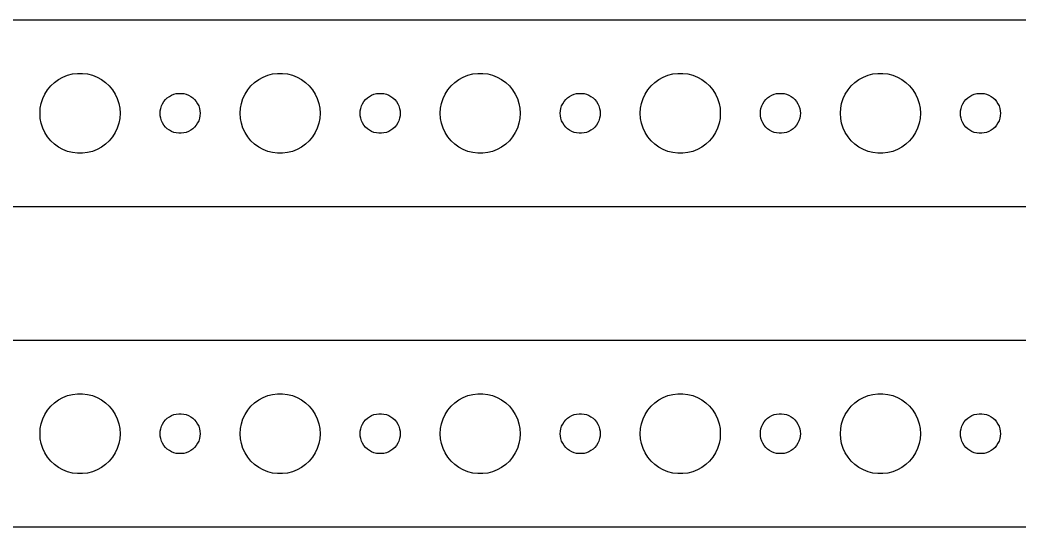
# Model space of a CAD drawing. Header units: metres. Extents: x -142 to 142, y 65 to 151.
# Drawn here: x -4.5 to 70.5, y 65 to 103 of the extents above; entities that cross this region are included whole.
import ezdxf

# ---------------------------------------------------------------- set-up
doc = ezdxf.new("R2010")
doc.units = ezdxf.units.M

msp = doc.modelspace()

# ---------------------------------------------------------------- linework, layer by layer
for p, q in [((137.314, 102.99), (-137.314, 102.99)), ((-0.56213, 98.9469), (-0.18837, 98.9941)), ((-0.18837, 98.9941), (0.18837, 98.9941)), ((0.18837, 98.9941), (0.56213, 98.9469)), ((14.4379, 98.9469), (14.8116, 98.9941)), ((14.8116, 98.9941), (15.1884, 98.9941)), ((15.1884, 98.9941), (15.5621, 98.9469)), ((29.4379, 98.9469), (29.8116, 98.9941)), ((29.8116, 98.9941), (30.1884, 98.9941)), ((30.1884, 98.9941), (30.5621, 98.9469)), ((44.4379, 98.9469), (44.8116, 98.9941)), ((44.8116, 98.9941), (45.1884, 98.9941)), ((45.1884, 98.9941), (45.5621, 98.9469)), ((59.4379, 98.9469), (59.8116, 98.9941)), ((59.8116, 98.9941), (60.1884, 98.9941)), ((60.1884, 98.9941), (60.5621, 98.9469)), ((-2.1869, 98.0536), (-1.91226, 98.3115)), ((-1.91226, 98.3115), (-1.60747, 98.533)), ((-1.60747, 98.533), (-1.27733, 98.7145)), ((-1.27733, 98.7145), (-0.92705, 98.8532)), ((-0.92705, 98.8532), (-0.56213, 98.9469)), ((0.56213, 98.9469), (0.92705, 98.8532)), ((0.92705, 98.8532), (1.27733, 98.7145)), ((1.27733, 98.7145), (1.60747, 98.533)), ((1.60747, 98.533), (1.91226, 98.3115)), ((1.91226, 98.3115), (2.1869, 98.0536)), ((12.8131, 98.0536), (13.0877, 98.3115)), ((13.0877, 98.3115), (13.3925, 98.533)), ((13.3925, 98.533), (13.7227, 98.7145)), ((13.7227, 98.7145), (14.0729, 98.8532)), ((14.0729, 98.8532), (14.4379, 98.9469)), ((15.5621, 98.9469), (15.927, 98.8532)), ((15.927, 98.8532), (16.2773, 98.7145)), ((16.2773, 98.7145), (16.6075, 98.533)), ((16.6075, 98.533), (16.9123, 98.3115)), ((16.9123, 98.3115), (17.1869, 98.0536)), ((27.8131, 98.0536), (28.0877, 98.3115)), ((28.0877, 98.3115), (28.3925, 98.533)), ((28.3925, 98.533), (28.7227, 98.7145)), ((28.7227, 98.7145), (29.0729, 98.8532)), ((29.0729, 98.8532), (29.4379, 98.9469)), ((30.5621, 98.9469), (30.927, 98.8532)), ((30.927, 98.8532), (31.2773, 98.7145)), ((31.2773, 98.7145), (31.6075, 98.533)), ((31.6075, 98.533), (31.9123, 98.3115)), ((31.9123, 98.3115), (32.1869, 98.0536)), ((42.8131, 98.0536), (43.0877, 98.3115)), ((43.0877, 98.3115), (43.3925, 98.533)), ((43.3925, 98.533), (43.7227, 98.7145)), ((43.7227, 98.7145), (44.0729, 98.8532)), ((44.0729, 98.8532), (44.4379, 98.9469)), ((45.5621, 98.9469), (45.927, 98.8532)), ((45.927, 98.8532), (46.2773, 98.7145)), ((46.2773, 98.7145), (46.6075, 98.533)), ((46.6075, 98.533), (46.9123, 98.3115)), ((46.9123, 98.3115), (47.1869, 98.0536)), ((57.8131, 98.0536), (58.0877, 98.3115)), ((58.0877, 98.3115), (58.3925, 98.533)), ((58.3925, 98.533), (58.7227, 98.7145)), ((58.7227, 98.7145), (59.0729, 98.8532)), ((59.0729, 98.8532), (59.4379, 98.9469)), ((60.5621, 98.9469), (60.927, 98.8532)), ((60.927, 98.8532), (61.2773, 98.7145)), ((61.2773, 98.7145), (61.6075, 98.533)), ((61.6075, 98.533), (61.9123, 98.3115)), ((61.9123, 98.3115), (62.1869, 98.0536)), ((-2.62891, 97.4453), (-2.42705, 97.7634)), ((-2.42705, 97.7634), (-2.1869, 98.0536)), ((2.1869, 98.0536), (2.42705, 97.7634)), ((2.42705, 97.7634), (2.62891, 97.4453)), ((7.03647, 97.4266), (7.21892, 97.4734)), ((7.21892, 97.4734), (7.40581, 97.497)), ((7.40581, 97.497), (7.59418, 97.497)), ((7.59418, 97.497), (7.78107, 97.4734)), ((7.78107, 97.4734), (7.96352, 97.4266)), ((12.3711, 97.4453), (12.5729, 97.7634)), ((12.5729, 97.7634), (12.8131, 98.0536)), ((17.1869, 98.0536), (17.427, 97.7634)), ((17.427, 97.7634), (17.6289, 97.4453)), ((22.0365, 97.4266), (22.2189, 97.4734)), ((22.2189, 97.4734), (22.4058, 97.497)), ((22.4058, 97.497), (22.5942, 97.497)), ((22.5942, 97.497), (22.7811, 97.4734)), ((22.7811, 97.4734), (22.9635, 97.4266)), ((27.3711, 97.4453), (27.5729, 97.7634)), ((27.5729, 97.7634), (27.8131, 98.0536)), ((32.1869, 98.0536), (32.427, 97.7634)), ((32.427, 97.7634), (32.6289, 97.4453)), ((37.0365, 97.4266), (37.2189, 97.4734)), ((37.2189, 97.4734), (37.4058, 97.497)), ((37.4058, 97.497), (37.5942, 97.497)), ((37.5942, 97.497), (37.7811, 97.4734)), ((37.7811, 97.4734), (37.9635, 97.4266)), ((42.3711, 97.4453), (42.5729, 97.7634)), ((42.5729, 97.7634), (42.8131, 98.0536)), ((47.1869, 98.0536), (47.427, 97.7634)), ((47.427, 97.7634), (47.6289, 97.4453)), ((52.0365, 97.4266), (52.2189, 97.4734)), ((52.2189, 97.4734), (52.4058, 97.497)), ((52.4058, 97.497), (52.5942, 97.497)), ((52.5942, 97.497), (52.7811, 97.4734)), ((52.7811, 97.4734), (52.9635, 97.4266)), ((57.3711, 97.4453), (57.5729, 97.7634)), ((57.5729, 97.7634), (57.8131, 98.0536)), ((62.1869, 98.0536), (62.427, 97.7634)), ((62.427, 97.7634), (62.6289, 97.4453)), ((67.0365, 97.4266), (67.2189, 97.4734)), ((67.2189, 97.4734), (67.4058, 97.497)), ((67.4058, 97.497), (67.5942, 97.497)), ((67.5942, 97.497), (67.7811, 97.4734)), ((67.7811, 97.4734), (67.9635, 97.4266)), ((-2.97633, 96.376), (-2.90575, 96.7461)), ((-2.90575, 96.7461), (-2.78932, 97.1044)), ((-2.78932, 97.1044), (-2.62891, 97.4453)), ((2.62891, 97.4453), (2.78932, 97.1044)), ((2.78932, 97.1044), (2.90575, 96.7461)), ((2.90575, 96.7461), (2.97633, 96.376)), ((6.10533, 96.5522), (6.18553, 96.7226)), ((6.18553, 96.7226), (6.28647, 96.8817)), ((6.28647, 96.8817), (6.40654, 97.0268)), ((6.40654, 97.0268), (6.54385, 97.1558)), ((6.54385, 97.1558), (6.69626, 97.2665)), ((6.69626, 97.2665), (6.86133, 97.3572)), ((6.86133, 97.3572), (7.03647, 97.4266)), ((7.96352, 97.4266), (8.13866, 97.3572)), ((8.13866, 97.3572), (8.30373, 97.2665)), ((8.30373, 97.2665), (8.45613, 97.1558)), ((8.45613, 97.1558), (8.59344, 97.0268)), ((8.59344, 97.0268), (8.71352, 96.8817)), ((8.71352, 96.8817), (8.81445, 96.7226)), ((8.81445, 96.7226), (8.89465, 96.5522)), ((12.0237, 96.376), (12.0942, 96.7461)), ((12.0942, 96.7461), (12.2107, 97.1044)), ((12.2107, 97.1044), (12.3711, 97.4453)), ((17.6289, 97.4453), (17.7893, 97.1044)), ((17.7893, 97.1044), (17.9057, 96.7461)), ((17.9057, 96.7461), (17.9763, 96.376)), ((21.1053, 96.5522), (21.1855, 96.7226)), ((21.1855, 96.7226), (21.2865, 96.8817)), ((21.2865, 96.8817), (21.4065, 97.0268)), ((21.4065, 97.0268), (21.5439, 97.1558)), ((21.5439, 97.1558), (21.6963, 97.2665)), ((21.6963, 97.2665), (21.8613, 97.3572)), ((21.8613, 97.3572), (22.0365, 97.4266)), ((22.9635, 97.4266), (23.1387, 97.3572)), ((23.1387, 97.3572), (23.3037, 97.2665)), ((23.3037, 97.2665), (23.4561, 97.1558)), ((23.4561, 97.1558), (23.5934, 97.0268)), ((23.5934, 97.0268), (23.7135, 96.8817)), ((23.7135, 96.8817), (23.8145, 96.7226)), ((23.8145, 96.7226), (23.8947, 96.5522)), ((27.0237, 96.376), (27.0942, 96.7461)), ((27.0942, 96.7461), (27.2107, 97.1044)), ((27.2107, 97.1044), (27.3711, 97.4453)), ((32.6289, 97.4453), (32.7893, 97.1044)), ((32.7893, 97.1044), (32.9057, 96.7461)), ((32.9057, 96.7461), (32.9763, 96.376)), ((36.1053, 96.5522), (36.1855, 96.7226)), ((36.1855, 96.7226), (36.2865, 96.8817)), ((36.2865, 96.8817), (36.4065, 97.0268)), ((36.4065, 97.0268), (36.5439, 97.1558)), ((36.5439, 97.1558), (36.6963, 97.2665)), ((36.6963, 97.2665), (36.8613, 97.3572)), ((36.8613, 97.3572), (37.0365, 97.4266)), ((37.9635, 97.4266), (38.1387, 97.3572)), ((38.1387, 97.3572), (38.3037, 97.2665)), ((38.3037, 97.2665), (38.4561, 97.1558)), ((38.4561, 97.1558), (38.5934, 97.0268)), ((38.5934, 97.0268), (38.7135, 96.8817)), ((38.7135, 96.8817), (38.8145, 96.7226)), ((38.8145, 96.7226), (38.8947, 96.5522)), ((42.0237, 96.376), (42.0942, 96.7461)), ((42.0942, 96.7461), (42.2107, 97.1044)), ((42.2107, 97.1044), (42.3711, 97.4453)), ((47.6289, 97.4453), (47.7893, 97.1044)), ((47.7893, 97.1044), (47.9057, 96.7461)), ((47.9057, 96.7461), (47.9763, 96.376)), ((51.1053, 96.5522), (51.1855, 96.7226)), ((51.1855, 96.7226), (51.2865, 96.8817)), ((51.2865, 96.8817), (51.4065, 97.0268)), ((51.4065, 97.0268), (51.5439, 97.1558)), ((51.5439, 97.1558), (51.6963, 97.2665)), ((51.6963, 97.2665), (51.8613, 97.3572)), ((51.8613, 97.3572), (52.0365, 97.4266)), ((52.9635, 97.4266), (53.1387, 97.3572)), ((53.1387, 97.3572), (53.3037, 97.2665)), ((53.3037, 97.2665), (53.4561, 97.1558)), ((53.4561, 97.1558), (53.5934, 97.0268)), ((53.5934, 97.0268), (53.7135, 96.8817)), ((53.7135, 96.8817), (53.8145, 96.7226)), ((53.8145, 96.7226), (53.8947, 96.5522)), ((57.0237, 96.376), (57.0942, 96.7461)), ((57.0942, 96.7461), (57.2107, 97.1044)), ((57.2107, 97.1044), (57.3711, 97.4453)), ((62.6289, 97.4453), (62.7893, 97.1044)), ((62.7893, 97.1044), (62.9057, 96.7461)), ((62.9057, 96.7461), (62.9763, 96.376)), ((66.1053, 96.5522), (66.1855, 96.7226)), ((66.1855, 96.7226), (66.2865, 96.8817)), ((66.2865, 96.8817), (66.4065, 97.0268)), ((66.4065, 97.0268), (66.5439, 97.1558)), ((66.5439, 97.1558), (66.6963, 97.2665)), ((66.6963, 97.2665), (66.8613, 97.3572)), ((66.8613, 97.3572), (67.0365, 97.4266)), ((67.9635, 97.4266), (68.1387, 97.3572)), ((68.1387, 97.3572), (68.3037, 97.2665)), ((68.3037, 97.2665), (68.4561, 97.1558)), ((68.4561, 97.1558), (68.5934, 97.0268)), ((68.5934, 97.0268), (68.7135, 96.8817)), ((68.7135, 96.8817), (68.8145, 96.7226)), ((68.8145, 96.7226), (68.8947, 96.5522)), ((-3, 96), (-2.97633, 96.376)), ((-2.97633, 95.624), (-3, 96)), ((2.97633, 96.376), (3, 96)), ((3, 96), (2.97633, 95.624)), ((6, 96), (6.01183, 96.188)), ((6.01183, 95.812), (6, 96)), ((6.01183, 96.188), (6.04712, 96.373)), ((6.04712, 96.373), (6.10533, 96.5522)), ((8.89465, 96.5522), (8.95287, 96.373)), ((8.95287, 96.373), (8.98816, 96.188)), ((8.98816, 96.188), (9, 96)), ((9, 96), (8.98816, 95.812)), ((12, 96), (12.0237, 96.376)), ((12.0237, 95.624), (12, 96)), ((17.9763, 96.376), (18, 96)), ((18, 96), (17.9763, 95.624)), ((21, 96), (21.0118, 96.188)), ((21.0118, 95.812), (21, 96)), ((21.0118, 96.188), (21.0471, 96.373)), ((21.0471, 96.373), (21.1053, 96.5522)), ((23.8947, 96.5522), (23.9529, 96.373)), ((23.9529, 96.373), (23.9882, 96.188)), ((23.9882, 96.188), (24, 96)), ((24, 96), (23.9882, 95.812)), ((27, 96), (27.0237, 96.376)), ((27.0237, 95.624), (27, 96)), ((32.9763, 96.376), (33, 96)), ((33, 96), (32.9763, 95.624)), ((36, 96), (36.0118, 96.188)), ((36.0118, 95.812), (36, 96)), ((36.0118, 96.188), (36.0471, 96.373)), ((36.0471, 96.373), (36.1053, 96.5522)), ((38.8947, 96.5522), (38.9529, 96.373)), ((38.9529, 96.373), (38.9882, 96.188)), ((38.9882, 96.188), (39, 96)), ((39, 96), (38.9882, 95.812)), ((42, 96), (42.0237, 96.376)), ((42.0237, 95.624), (42, 96)), ((47.9763, 96.376), (48, 96)), ((48, 96), (47.9763, 95.624)), ((51, 96), (51.0118, 96.188)), ((51.0118, 95.812), (51, 96)), ((51.0118, 96.188), (51.0471, 96.373)), ((51.0471, 96.373), (51.1053, 96.5522)), ((53.8947, 96.5522), (53.9529, 96.373)), ((53.9529, 96.373), (53.9882, 96.188)), ((53.9882, 96.188), (54, 96)), ((54, 96), (53.9882, 95.812)), ((57, 96), (57.0237, 96.376)), ((57.0237, 95.624), (57, 96)), ((62.9763, 96.376), (63, 96)), ((63, 96), (62.9763, 95.624)), ((66, 96), (66.0118, 96.188)), ((66.0118, 95.812), (66, 96)), ((66.0118, 96.188), (66.0471, 96.373)), ((66.0471, 96.373), (66.1053, 96.5522)), ((68.8947, 96.5522), (68.9529, 96.373)), ((68.9529, 96.373), (68.9882, 96.188)), ((68.9882, 96.188), (69, 96)), ((69, 96), (68.9882, 95.812)), ((-2.90575, 95.2539), (-2.97633, 95.624)), ((-2.78932, 94.8956), (-2.90575, 95.2539)), ((2.90575, 95.2539), (2.78932, 94.8956)), ((2.97633, 95.624), (2.90575, 95.2539)), ((6.04712, 95.627), (6.01183, 95.812)), ((6.10533, 95.4478), (6.04712, 95.627)), ((6.18553, 95.2774), (6.10533, 95.4478)), ((6.28647, 95.1183), (6.18553, 95.2774)), ((8.81445, 95.2774), (8.71352, 95.1183)), ((8.89465, 95.4478), (8.81445, 95.2774)), ((8.95287, 95.627), (8.89465, 95.4478)), ((8.98816, 95.812), (8.95287, 95.627)), ((12.0942, 95.2539), (12.0237, 95.624)), ((12.2107, 94.8956), (12.0942, 95.2539)), ((17.9057, 95.2539), (17.7893, 94.8956)), ((17.9763, 95.624), (17.9057, 95.2539)), ((21.0471, 95.627), (21.0118, 95.812)), ((21.1053, 95.4478), (21.0471, 95.627)), ((21.1855, 95.2774), (21.1053, 95.4478)), ((21.2865, 95.1183), (21.1855, 95.2774)), ((23.8145, 95.2774), (23.7135, 95.1183)), ((23.8947, 95.4478), (23.8145, 95.2774)), ((23.9529, 95.627), (23.8947, 95.4478)), ((23.9882, 95.812), (23.9529, 95.627)), ((27.0942, 95.2539), (27.0237, 95.624)), ((27.2107, 94.8956), (27.0942, 95.2539)), ((32.9057, 95.2539), (32.7893, 94.8956)), ((32.9763, 95.624), (32.9057, 95.2539)), ((36.0471, 95.627), (36.0118, 95.812)), ((36.1053, 95.4478), (36.0471, 95.627)), ((36.1855, 95.2774), (36.1053, 95.4478)), ((36.2865, 95.1183), (36.1855, 95.2774)), ((38.8145, 95.2774), (38.7135, 95.1183)), ((38.8947, 95.4478), (38.8145, 95.2774)), ((38.9529, 95.627), (38.8947, 95.4478)), ((38.9882, 95.812), (38.9529, 95.627)), ((42.0942, 95.2539), (42.0237, 95.624)), ((42.2107, 94.8956), (42.0942, 95.2539)), ((47.9057, 95.2539), (47.7893, 94.8956)), ((47.9763, 95.624), (47.9057, 95.2539)), ((51.0471, 95.627), (51.0118, 95.812)), ((51.1053, 95.4478), (51.0471, 95.627)), ((51.1855, 95.2774), (51.1053, 95.4478)), ((51.2865, 95.1183), (51.1855, 95.2774)), ((53.8145, 95.2774), (53.7135, 95.1183)), ((53.8947, 95.4478), (53.8145, 95.2774)), ((53.9529, 95.627), (53.8947, 95.4478)), ((53.9882, 95.812), (53.9529, 95.627)), ((57.0942, 95.2539), (57.0237, 95.624)), ((57.2107, 94.8956), (57.0942, 95.2539)), ((62.9057, 95.2539), (62.7893, 94.8956)), ((62.9763, 95.624), (62.9057, 95.2539)), ((66.0471, 95.627), (66.0118, 95.812)), ((66.1053, 95.4478), (66.0471, 95.627)), ((66.1855, 95.2774), (66.1053, 95.4478)), ((66.2865, 95.1183), (66.1855, 95.2774)), ((68.8145, 95.2774), (68.7135, 95.1183)), ((68.8947, 95.4478), (68.8145, 95.2774)), ((68.9529, 95.627), (68.8947, 95.4478)), ((68.9882, 95.812), (68.9529, 95.627)), ((-2.62891, 94.5547), (-2.78932, 94.8956)), ((-2.42705, 94.2366), (-2.62891, 94.5547)), ((2.62891, 94.5547), (2.42705, 94.2366)), ((2.78932, 94.8956), (2.62891, 94.5547)), ((6.40654, 94.9732), (6.28647, 95.1183)), ((6.54385, 94.8442), (6.40654, 94.9732)), ((6.69626, 94.7335), (6.54385, 94.8442)), ((6.86133, 94.6428), (6.69626, 94.7335)), ((7.03647, 94.5734), (6.86133, 94.6428)), ((7.21892, 94.5266), (7.03647, 94.5734)), ((7.40581, 94.503), (7.21892, 94.5266)), ((7.59418, 94.503), (7.40581, 94.503)), ((7.78107, 94.5266), (7.59418, 94.503)), ((7.96352, 94.5734), (7.78107, 94.5266)), ((8.13866, 94.6428), (7.96352, 94.5734)), ((8.30373, 94.7335), (8.13866, 94.6428)), ((8.45613, 94.8442), (8.30373, 94.7335)), ((8.59344, 94.9732), (8.45613, 94.8442)), ((8.71352, 95.1183), (8.59344, 94.9732)), ((12.3711, 94.5547), (12.2107, 94.8956)), ((12.5729, 94.2366), (12.3711, 94.5547)), ((17.6289, 94.5547), (17.427, 94.2366)), ((17.7893, 94.8956), (17.6289, 94.5547)), ((21.4065, 94.9732), (21.2865, 95.1183)), ((21.5439, 94.8442), (21.4065, 94.9732)), ((21.6963, 94.7335), (21.5439, 94.8442)), ((21.8613, 94.6428), (21.6963, 94.7335)), ((22.0365, 94.5734), (21.8613, 94.6428)), ((22.2189, 94.5266), (22.0365, 94.5734)), ((22.4058, 94.503), (22.2189, 94.5266)), ((22.5942, 94.503), (22.4058, 94.503)), ((22.7811, 94.5266), (22.5942, 94.503)), ((22.9635, 94.5734), (22.7811, 94.5266)), ((23.1387, 94.6428), (22.9635, 94.5734)), ((23.3037, 94.7335), (23.1387, 94.6428)), ((23.4561, 94.8442), (23.3037, 94.7335)), ((23.5934, 94.9732), (23.4561, 94.8442)), ((23.7135, 95.1183), (23.5934, 94.9732)), ((27.3711, 94.5547), (27.2107, 94.8956)), ((27.5729, 94.2366), (27.3711, 94.5547)), ((32.6289, 94.5547), (32.427, 94.2366)), ((32.7893, 94.8956), (32.6289, 94.5547)), ((36.4065, 94.9732), (36.2865, 95.1183)), ((36.5439, 94.8442), (36.4065, 94.9732)), ((36.6963, 94.7335), (36.5439, 94.8442)), ((36.8613, 94.6428), (36.6963, 94.7335)), ((37.0365, 94.5734), (36.8613, 94.6428)), ((37.2189, 94.5266), (37.0365, 94.5734)), ((37.4058, 94.503), (37.2189, 94.5266)), ((37.5942, 94.503), (37.4058, 94.503)), ((37.7811, 94.5266), (37.5942, 94.503)), ((37.9635, 94.5734), (37.7811, 94.5266)), ((38.1387, 94.6428), (37.9635, 94.5734)), ((38.3037, 94.7335), (38.1387, 94.6428)), ((38.4561, 94.8442), (38.3037, 94.7335)), ((38.5934, 94.9732), (38.4561, 94.8442)), ((38.7135, 95.1183), (38.5934, 94.9732)), ((42.3711, 94.5547), (42.2107, 94.8956)), ((42.5729, 94.2366), (42.3711, 94.5547)), ((47.6289, 94.5547), (47.427, 94.2366)), ((47.7893, 94.8956), (47.6289, 94.5547)), ((51.4065, 94.9732), (51.2865, 95.1183)), ((51.5439, 94.8442), (51.4065, 94.9732)), ((51.6963, 94.7335), (51.5439, 94.8442)), ((51.8613, 94.6428), (51.6963, 94.7335)), ((52.0365, 94.5734), (51.8613, 94.6428)), ((52.2189, 94.5266), (52.0365, 94.5734)), ((52.4058, 94.503), (52.2189, 94.5266)), ((52.5942, 94.503), (52.4058, 94.503)), ((52.7811, 94.5266), (52.5942, 94.503)), ((52.9635, 94.5734), (52.7811, 94.5266)), ((53.1387, 94.6428), (52.9635, 94.5734)), ((53.3037, 94.7335), (53.1387, 94.6428)), ((53.4561, 94.8442), (53.3037, 94.7335)), ((53.5934, 94.9732), (53.4561, 94.8442)), ((53.7135, 95.1183), (53.5934, 94.9732)), ((57.3711, 94.5547), (57.2107, 94.8956)), ((57.5729, 94.2366), (57.3711, 94.5547)), ((62.6289, 94.5547), (62.427, 94.2366)), ((62.7893, 94.8956), (62.6289, 94.5547)), ((66.4065, 94.9732), (66.2865, 95.1183)), ((66.5439, 94.8442), (66.4065, 94.9732)), ((66.6963, 94.7335), (66.5439, 94.8442)), ((66.8613, 94.6428), (66.6963, 94.7335)), ((67.0365, 94.5734), (66.8613, 94.6428)), ((67.2189, 94.5266), (67.0365, 94.5734)), ((67.4058, 94.503), (67.2189, 94.5266)), ((67.5942, 94.503), (67.4058, 94.503)), ((67.7811, 94.5266), (67.5942, 94.503)), ((67.9635, 94.5734), (67.7811, 94.5266)), ((68.1387, 94.6428), (67.9635, 94.5734)), ((68.3037, 94.7335), (68.1387, 94.6428)), ((68.4561, 94.8442), (68.3037, 94.7335)), ((68.5934, 94.9732), (68.4561, 94.8442)), ((68.7135, 95.1183), (68.5934, 94.9732)), ((-2.1869, 93.9464), (-2.42705, 94.2366)), ((-1.91226, 93.6885), (-2.1869, 93.9464)), ((2.1869, 93.9464), (1.91226, 93.6885)), ((2.42705, 94.2366), (2.1869, 93.9464)), ((12.8131, 93.9464), (12.5729, 94.2366)), ((13.0877, 93.6885), (12.8131, 93.9464)), ((17.1869, 93.9464), (16.9123, 93.6885)), ((17.427, 94.2366), (17.1869, 93.9464)), ((27.8131, 93.9464), (27.5729, 94.2366)), ((28.0877, 93.6885), (27.8131, 93.9464)), ((32.1869, 93.9464), (31.9123, 93.6885)), ((32.427, 94.2366), (32.1869, 93.9464)), ((42.8131, 93.9464), (42.5729, 94.2366)), ((43.0877, 93.6885), (42.8131, 93.9464)), ((47.1869, 93.9464), (46.9123, 93.6885)), ((47.427, 94.2366), (47.1869, 93.9464)), ((57.8131, 93.9464), (57.5729, 94.2366)), ((58.0877, 93.6885), (57.8131, 93.9464)), ((62.1869, 93.9464), (61.9123, 93.6885)), ((62.427, 94.2366), (62.1869, 93.9464)), ((-1.60747, 93.467), (-1.91226, 93.6885)), ((-1.27733, 93.2855), (-1.60747, 93.467)), ((-0.92705, 93.1468), (-1.27733, 93.2855)), ((-0.56213, 93.0531), (-0.92705, 93.1468)), ((-0.18837, 93.0059), (-0.56213, 93.0531)), ((0.18837, 93.0059), (-0.18837, 93.0059)), ((0.56213, 93.0531), (0.18837, 93.0059)), ((0.92705, 93.1468), (0.56213, 93.0531)), ((1.27733, 93.2855), (0.92705, 93.1468)), ((1.60747, 93.467), (1.27733, 93.2855)), ((1.91226, 93.6885), (1.60747, 93.467)), ((13.3925, 93.467), (13.0877, 93.6885)), ((13.7227, 93.2855), (13.3925, 93.467)), ((14.0729, 93.1468), (13.7227, 93.2855)), ((14.4379, 93.0531), (14.0729, 93.1468)), ((14.8116, 93.0059), (14.4379, 93.0531)), ((15.1884, 93.0059), (14.8116, 93.0059)), ((15.5621, 93.0531), (15.1884, 93.0059)), ((15.927, 93.1468), (15.5621, 93.0531)), ((16.2773, 93.2855), (15.927, 93.1468)), ((16.6075, 93.467), (16.2773, 93.2855)), ((16.9123, 93.6885), (16.6075, 93.467)), ((28.3925, 93.467), (28.0877, 93.6885)), ((28.7227, 93.2855), (28.3925, 93.467)), ((29.0729, 93.1468), (28.7227, 93.2855)), ((29.4379, 93.0531), (29.0729, 93.1468)), ((29.8116, 93.0059), (29.4379, 93.0531)), ((30.1884, 93.0059), (29.8116, 93.0059)), ((30.5621, 93.0531), (30.1884, 93.0059)), ((30.927, 93.1468), (30.5621, 93.0531)), ((31.2773, 93.2855), (30.927, 93.1468)), ((31.6075, 93.467), (31.2773, 93.2855)), ((31.9123, 93.6885), (31.6075, 93.467)), ((43.3925, 93.467), (43.0877, 93.6885)), ((43.7227, 93.2855), (43.3925, 93.467)), ((44.0729, 93.1468), (43.7227, 93.2855)), ((44.4379, 93.0531), (44.0729, 93.1468)), ((44.8116, 93.0059), (44.4379, 93.0531)), ((45.1884, 93.0059), (44.8116, 93.0059)), ((45.5621, 93.0531), (45.1884, 93.0059)), ((45.927, 93.1468), (45.5621, 93.0531)), ((46.2773, 93.2855), (45.927, 93.1468)), ((46.6075, 93.467), (46.2773, 93.2855)), ((46.9123, 93.6885), (46.6075, 93.467)), ((58.3925, 93.467), (58.0877, 93.6885)), ((58.7227, 93.2855), (58.3925, 93.467)), ((59.0729, 93.1468), (58.7227, 93.2855)), ((59.4379, 93.0531), (59.0729, 93.1468)), ((59.8116, 93.0059), (59.4379, 93.0531)), ((60.1884, 93.0059), (59.8116, 93.0059)), ((60.5621, 93.0531), (60.1884, 93.0059)), ((60.927, 93.1468), (60.5621, 93.0531)), ((61.2773, 93.2855), (60.927, 93.1468)), ((61.6075, 93.467), (61.2773, 93.2855)), ((61.9123, 93.6885), (61.6075, 93.467)), ((-137.314, 89.0099), (137.314, 89.0099)), ((137.314, 78.9901), (-137.314, 78.9901)), ((-0.56213, 74.9469), (-0.18837, 74.9941)), ((-0.18837, 74.9941), (0.18837, 74.9941)), ((0.18837, 74.9941), (0.56213, 74.9469)), ((14.4379, 74.9469), (14.8116, 74.9941)), ((14.8116, 74.9941), (15.1884, 74.9941)), ((15.1884, 74.9941), (15.5621, 74.9469)), ((29.4379, 74.9469), (29.8116, 74.9941)), ((29.8116, 74.9941), (30.1884, 74.9941)), ((30.1884, 74.9941), (30.5621, 74.9469)), ((44.4379, 74.9469), (44.8116, 74.9941)), ((44.8116, 74.9941), (45.1884, 74.9941)), ((45.1884, 74.9941), (45.5621, 74.9469)), ((59.4379, 74.9469), (59.8116, 74.9941)), ((59.8116, 74.9941), (60.1884, 74.9941)), ((60.1884, 74.9941), (60.5621, 74.9469)), ((-2.1869, 74.0536), (-1.91226, 74.3115)), ((-1.91226, 74.3115), (-1.60747, 74.533)), ((-1.60747, 74.533), (-1.27733, 74.7145)), ((-1.27733, 74.7145), (-0.92705, 74.8532)), ((-0.92705, 74.8532), (-0.56213, 74.9469)), ((0.56213, 74.9469), (0.92705, 74.8532)), ((0.92705, 74.8532), (1.27733, 74.7145)), ((1.27733, 74.7145), (1.60747, 74.533)), ((1.60747, 74.533), (1.91226, 74.3115)), ((1.91226, 74.3115), (2.1869, 74.0536)), ((12.8131, 74.0536), (13.0877, 74.3115)), ((13.0877, 74.3115), (13.3925, 74.533)), ((13.3925, 74.533), (13.7227, 74.7145)), ((13.7227, 74.7145), (14.0729, 74.8532)), ((14.0729, 74.8532), (14.4379, 74.9469)), ((15.5621, 74.9469), (15.927, 74.8532)), ((15.927, 74.8532), (16.2773, 74.7145)), ((16.2773, 74.7145), (16.6075, 74.533)), ((16.6075, 74.533), (16.9123, 74.3115)), ((16.9123, 74.3115), (17.1869, 74.0536)), ((27.8131, 74.0536), (28.0877, 74.3115)), ((28.0877, 74.3115), (28.3925, 74.533)), ((28.3925, 74.533), (28.7227, 74.7145)), ((28.7227, 74.7145), (29.0729, 74.8532)), ((29.0729, 74.8532), (29.4379, 74.9469)), ((30.5621, 74.9469), (30.927, 74.8532)), ((30.927, 74.8532), (31.2773, 74.7145)), ((31.2773, 74.7145), (31.6075, 74.533)), ((31.6075, 74.533), (31.9123, 74.3115)), ((31.9123, 74.3115), (32.1869, 74.0536)), ((42.8131, 74.0536), (43.0877, 74.3115)), ((43.0877, 74.3115), (43.3925, 74.533)), ((43.3925, 74.533), (43.7227, 74.7145)), ((43.7227, 74.7145), (44.0729, 74.8532)), ((44.0729, 74.8532), (44.4379, 74.9469)), ((45.5621, 74.9469), (45.927, 74.8532)), ((45.927, 74.8532), (46.2773, 74.7145)), ((46.2773, 74.7145), (46.6075, 74.533)), ((46.6075, 74.533), (46.9123, 74.3115)), ((46.9123, 74.3115), (47.1869, 74.0536)), ((57.8131, 74.0536), (58.0877, 74.3115)), ((58.0877, 74.3115), (58.3925, 74.533)), ((58.3925, 74.533), (58.7227, 74.7145)), ((58.7227, 74.7145), (59.0729, 74.8532)), ((59.0729, 74.8532), (59.4379, 74.9469)), ((60.5621, 74.9469), (60.927, 74.8532)), ((60.927, 74.8532), (61.2773, 74.7145)), ((61.2773, 74.7145), (61.6075, 74.533)), ((61.6075, 74.533), (61.9123, 74.3115)), ((61.9123, 74.3115), (62.1869, 74.0536)), ((-2.62891, 73.4453), (-2.42705, 73.7634)), ((-2.42705, 73.7634), (-2.1869, 74.0536)), ((2.1869, 74.0536), (2.42705, 73.7634)), ((2.42705, 73.7634), (2.62891, 73.4453)), ((7.03647, 73.4266), (7.21892, 73.4734)), ((7.21892, 73.4734), (7.40581, 73.497)), ((7.40581, 73.497), (7.59418, 73.497)), ((7.59418, 73.497), (7.78107, 73.4734)), ((7.78107, 73.4734), (7.96352, 73.4266)), ((12.3711, 73.4453), (12.5729, 73.7634)), ((12.5729, 73.7634), (12.8131, 74.0536)), ((17.1869, 74.0536), (17.427, 73.7634)), ((17.427, 73.7634), (17.6289, 73.4453)), ((22.0365, 73.4266), (22.2189, 73.4734)), ((22.2189, 73.4734), (22.4058, 73.497)), ((22.4058, 73.497), (22.5942, 73.497)), ((22.5942, 73.497), (22.7811, 73.4734)), ((22.7811, 73.4734), (22.9635, 73.4266)), ((27.3711, 73.4453), (27.5729, 73.7634)), ((27.5729, 73.7634), (27.8131, 74.0536)), ((32.1869, 74.0536), (32.427, 73.7634)), ((32.427, 73.7634), (32.6289, 73.4453)), ((37.0365, 73.4266), (37.2189, 73.4734)), ((37.2189, 73.4734), (37.4058, 73.497)), ((37.4058, 73.497), (37.5942, 73.497)), ((37.5942, 73.497), (37.7811, 73.4734)), ((37.7811, 73.4734), (37.9635, 73.4266)), ((42.3711, 73.4453), (42.5729, 73.7634)), ((42.5729, 73.7634), (42.8131, 74.0536)), ((47.1869, 74.0536), (47.427, 73.7634)), ((47.427, 73.7634), (47.6289, 73.4453)), ((52.0365, 73.4266), (52.2189, 73.4734)), ((52.2189, 73.4734), (52.4058, 73.497)), ((52.4058, 73.497), (52.5942, 73.497)), ((52.5942, 73.497), (52.7811, 73.4734)), ((52.7811, 73.4734), (52.9635, 73.4266)), ((57.3711, 73.4453), (57.5729, 73.7634)), ((57.5729, 73.7634), (57.8131, 74.0536)), ((62.1869, 74.0536), (62.427, 73.7634)), ((62.427, 73.7634), (62.6289, 73.4453)), ((67.0365, 73.4266), (67.2189, 73.4734)), ((67.2189, 73.4734), (67.4058, 73.497)), ((67.4058, 73.497), (67.5942, 73.497)), ((67.5942, 73.497), (67.7811, 73.4734)), ((67.7811, 73.4734), (67.9635, 73.4266)), ((-2.97633, 72.376), (-2.90575, 72.7461)), ((-2.90575, 72.7461), (-2.78932, 73.1044)), ((-2.78932, 73.1044), (-2.62891, 73.4453)), ((2.62891, 73.4453), (2.78932, 73.1044)), ((2.78932, 73.1044), (2.90575, 72.7461)), ((2.90575, 72.7461), (2.97633, 72.376)), ((6.10533, 72.5522), (6.18553, 72.7226)), ((6.18553, 72.7226), (6.28647, 72.8817)), ((6.28647, 72.8817), (6.40654, 73.0268)), ((6.40654, 73.0268), (6.54385, 73.1558)), ((6.54385, 73.1558), (6.69626, 73.2665)), ((6.69626, 73.2665), (6.86133, 73.3572)), ((6.86133, 73.3572), (7.03647, 73.4266)), ((7.96352, 73.4266), (8.13866, 73.3572)), ((8.13866, 73.3572), (8.30373, 73.2665)), ((8.30373, 73.2665), (8.45613, 73.1558)), ((8.45613, 73.1558), (8.59344, 73.0268)), ((8.59344, 73.0268), (8.71352, 72.8817)), ((8.71352, 72.8817), (8.81445, 72.7226)), ((8.81445, 72.7226), (8.89465, 72.5522)), ((12.0237, 72.376), (12.0942, 72.7461)), ((12.0942, 72.7461), (12.2107, 73.1044)), ((12.2107, 73.1044), (12.3711, 73.4453)), ((17.6289, 73.4453), (17.7893, 73.1044)), ((17.7893, 73.1044), (17.9057, 72.7461)), ((17.9057, 72.7461), (17.9763, 72.376)), ((21.1053, 72.5522), (21.1855, 72.7226)), ((21.1855, 72.7226), (21.2865, 72.8817)), ((21.2865, 72.8817), (21.4065, 73.0268)), ((21.4065, 73.0268), (21.5439, 73.1558)), ((21.5439, 73.1558), (21.6963, 73.2665)), ((21.6963, 73.2665), (21.8613, 73.3572)), ((21.8613, 73.3572), (22.0365, 73.4266)), ((22.9635, 73.4266), (23.1387, 73.3572)), ((23.1387, 73.3572), (23.3037, 73.2665)), ((23.3037, 73.2665), (23.4561, 73.1558)), ((23.4561, 73.1558), (23.5934, 73.0268)), ((23.5934, 73.0268), (23.7135, 72.8817)), ((23.7135, 72.8817), (23.8145, 72.7226)), ((23.8145, 72.7226), (23.8947, 72.5522)), ((27.0237, 72.376), (27.0942, 72.7461)), ((27.0942, 72.7461), (27.2107, 73.1044)), ((27.2107, 73.1044), (27.3711, 73.4453)), ((32.6289, 73.4453), (32.7893, 73.1044)), ((32.7893, 73.1044), (32.9057, 72.7461)), ((32.9057, 72.7461), (32.9763, 72.376)), ((36.1053, 72.5522), (36.1855, 72.7226)), ((36.1855, 72.7226), (36.2865, 72.8817)), ((36.2865, 72.8817), (36.4065, 73.0268)), ((36.4065, 73.0268), (36.5439, 73.1558)), ((36.5439, 73.1558), (36.6963, 73.2665)), ((36.6963, 73.2665), (36.8613, 73.3572)), ((36.8613, 73.3572), (37.0365, 73.4266)), ((37.9635, 73.4266), (38.1387, 73.3572)), ((38.1387, 73.3572), (38.3037, 73.2665)), ((38.3037, 73.2665), (38.4561, 73.1558)), ((38.4561, 73.1558), (38.5934, 73.0268)), ((38.5934, 73.0268), (38.7135, 72.8817)), ((38.7135, 72.8817), (38.8145, 72.7226)), ((38.8145, 72.7226), (38.8947, 72.5522)), ((42.0237, 72.376), (42.0942, 72.7461)), ((42.0942, 72.7461), (42.2107, 73.1044)), ((42.2107, 73.1044), (42.3711, 73.4453)), ((47.6289, 73.4453), (47.7893, 73.1044)), ((47.7893, 73.1044), (47.9057, 72.7461)), ((47.9057, 72.7461), (47.9763, 72.376)), ((51.1053, 72.5522), (51.1855, 72.7226)), ((51.1855, 72.7226), (51.2865, 72.8817)), ((51.2865, 72.8817), (51.4065, 73.0268)), ((51.4065, 73.0268), (51.5439, 73.1558)), ((51.5439, 73.1558), (51.6963, 73.2665)), ((51.6963, 73.2665), (51.8613, 73.3572)), ((51.8613, 73.3572), (52.0365, 73.4266)), ((52.9635, 73.4266), (53.1387, 73.3572)), ((53.1387, 73.3572), (53.3037, 73.2665)), ((53.3037, 73.2665), (53.4561, 73.1558)), ((53.4561, 73.1558), (53.5934, 73.0268)), ((53.5934, 73.0268), (53.7135, 72.8817)), ((53.7135, 72.8817), (53.8145, 72.7226)), ((53.8145, 72.7226), (53.8947, 72.5522)), ((57.0237, 72.376), (57.0942, 72.7461)), ((57.0942, 72.7461), (57.2107, 73.1044)), ((57.2107, 73.1044), (57.3711, 73.4453)), ((62.6289, 73.4453), (62.7893, 73.1044)), ((62.7893, 73.1044), (62.9057, 72.7461)), ((62.9057, 72.7461), (62.9763, 72.376)), ((66.1053, 72.5522), (66.1855, 72.7226)), ((66.1855, 72.7226), (66.2865, 72.8817)), ((66.2865, 72.8817), (66.4065, 73.0268)), ((66.4065, 73.0268), (66.5439, 73.1558)), ((66.5439, 73.1558), (66.6963, 73.2665)), ((66.6963, 73.2665), (66.8613, 73.3572)), ((66.8613, 73.3572), (67.0365, 73.4266)), ((67.9635, 73.4266), (68.1387, 73.3572)), ((68.1387, 73.3572), (68.3037, 73.2665)), ((68.3037, 73.2665), (68.4561, 73.1558)), ((68.4561, 73.1558), (68.5934, 73.0268)), ((68.5934, 73.0268), (68.7135, 72.8817)), ((68.7135, 72.8817), (68.8145, 72.7226)), ((68.8145, 72.7226), (68.8947, 72.5522)), ((-3, 72), (-2.97633, 72.376)), ((-2.97633, 71.624), (-3, 72)), ((2.97633, 72.376), (3, 72)), ((3, 72), (2.97633, 71.624)), ((6, 72), (6.01183, 72.188)), ((6.01183, 71.812), (6, 72)), ((6.01183, 72.188), (6.04712, 72.373)), ((6.04712, 72.373), (6.10533, 72.5522)), ((8.89465, 72.5522), (8.95287, 72.373)), ((8.95287, 72.373), (8.98816, 72.188)), ((8.98816, 72.188), (9, 72)), ((9, 72), (8.98816, 71.812)), ((12, 72), (12.0237, 72.376)), ((12.0237, 71.624), (12, 72)), ((17.9763, 72.376), (18, 72)), ((18, 72), (17.9763, 71.624)), ((21, 72), (21.0118, 72.188)), ((21.0118, 71.812), (21, 72)), ((21.0118, 72.188), (21.0471, 72.373)), ((21.0471, 72.373), (21.1053, 72.5522)), ((23.8947, 72.5522), (23.9529, 72.373)), ((23.9529, 72.373), (23.9882, 72.188)), ((23.9882, 72.188), (24, 72)), ((24, 72), (23.9882, 71.812)), ((27, 72), (27.0237, 72.376)), ((27.0237, 71.624), (27, 72)), ((32.9763, 72.376), (33, 72)), ((33, 72), (32.9763, 71.624)), ((36, 72), (36.0118, 72.188)), ((36.0118, 71.812), (36, 72)), ((36.0118, 72.188), (36.0471, 72.373)), ((36.0471, 72.373), (36.1053, 72.5522)), ((38.8947, 72.5522), (38.9529, 72.373)), ((38.9529, 72.373), (38.9882, 72.188)), ((38.9882, 72.188), (39, 72)), ((39, 72), (38.9882, 71.812)), ((42, 72), (42.0237, 72.376)), ((42.0237, 71.624), (42, 72)), ((47.9763, 72.376), (48, 72)), ((48, 72), (47.9763, 71.624)), ((51, 72), (51.0118, 72.188)), ((51.0118, 71.812), (51, 72)), ((51.0118, 72.188), (51.0471, 72.373)), ((51.0471, 72.373), (51.1053, 72.5522)), ((53.8947, 72.5522), (53.9529, 72.373)), ((53.9529, 72.373), (53.9882, 72.188)), ((53.9882, 72.188), (54, 72)), ((54, 72), (53.9882, 71.812)), ((57, 72), (57.0237, 72.376)), ((57.0237, 71.624), (57, 72)), ((62.9763, 72.376), (63, 72)), ((63, 72), (62.9763, 71.624)), ((66, 72), (66.0118, 72.188)), ((66.0118, 71.812), (66, 72)), ((66.0118, 72.188), (66.0471, 72.373)), ((66.0471, 72.373), (66.1053, 72.5522)), ((68.8947, 72.5522), (68.9529, 72.373)), ((68.9529, 72.373), (68.9882, 72.188)), ((68.9882, 72.188), (69, 72)), ((69, 72), (68.9882, 71.812)), ((-2.90575, 71.2539), (-2.97633, 71.624)), ((-2.78932, 70.8956), (-2.90575, 71.2539)), ((2.90575, 71.2539), (2.78932, 70.8956)), ((2.97633, 71.624), (2.90575, 71.2539)), ((6.04712, 71.627), (6.01183, 71.812)), ((6.10533, 71.4478), (6.04712, 71.627)), ((6.18553, 71.2774), (6.10533, 71.4478)), ((6.28647, 71.1183), (6.18553, 71.2774)), ((8.81445, 71.2774), (8.71352, 71.1183)), ((8.89465, 71.4478), (8.81445, 71.2774)), ((8.95287, 71.627), (8.89465, 71.4478)), ((8.98816, 71.812), (8.95287, 71.627)), ((12.0942, 71.2539), (12.0237, 71.624)), ((12.2107, 70.8956), (12.0942, 71.2539)), ((17.9057, 71.2539), (17.7893, 70.8956)), ((17.9763, 71.624), (17.9057, 71.2539)), ((21.0471, 71.627), (21.0118, 71.812)), ((21.1053, 71.4478), (21.0471, 71.627)), ((21.1855, 71.2774), (21.1053, 71.4478)), ((21.2865, 71.1183), (21.1855, 71.2774)), ((23.8145, 71.2774), (23.7135, 71.1183)), ((23.8947, 71.4478), (23.8145, 71.2774)), ((23.9529, 71.627), (23.8947, 71.4478)), ((23.9882, 71.812), (23.9529, 71.627)), ((27.0942, 71.2539), (27.0237, 71.624)), ((27.2107, 70.8956), (27.0942, 71.2539)), ((32.9057, 71.2539), (32.7893, 70.8956)), ((32.9763, 71.624), (32.9057, 71.2539)), ((36.0471, 71.627), (36.0118, 71.812)), ((36.1053, 71.4478), (36.0471, 71.627)), ((36.1855, 71.2774), (36.1053, 71.4478)), ((36.2865, 71.1183), (36.1855, 71.2774)), ((38.8145, 71.2774), (38.7135, 71.1183)), ((38.8947, 71.4478), (38.8145, 71.2774)), ((38.9529, 71.627), (38.8947, 71.4478)), ((38.9882, 71.812), (38.9529, 71.627)), ((42.0942, 71.2539), (42.0237, 71.624)), ((42.2107, 70.8956), (42.0942, 71.2539)), ((47.9057, 71.2539), (47.7893, 70.8956)), ((47.9763, 71.624), (47.9057, 71.2539)), ((51.0471, 71.627), (51.0118, 71.812)), ((51.1053, 71.4478), (51.0471, 71.627)), ((51.1855, 71.2774), (51.1053, 71.4478)), ((51.2865, 71.1183), (51.1855, 71.2774)), ((53.8145, 71.2774), (53.7135, 71.1183)), ((53.8947, 71.4478), (53.8145, 71.2774)), ((53.9529, 71.627), (53.8947, 71.4478)), ((53.9882, 71.812), (53.9529, 71.627)), ((57.0942, 71.2539), (57.0237, 71.624)), ((57.2107, 70.8956), (57.0942, 71.2539)), ((62.9057, 71.2539), (62.7893, 70.8956)), ((62.9763, 71.624), (62.9057, 71.2539)), ((66.0471, 71.627), (66.0118, 71.812)), ((66.1053, 71.4478), (66.0471, 71.627)), ((66.1855, 71.2774), (66.1053, 71.4478)), ((66.2865, 71.1183), (66.1855, 71.2774)), ((68.8145, 71.2774), (68.7135, 71.1183)), ((68.8947, 71.4478), (68.8145, 71.2774)), ((68.9529, 71.627), (68.8947, 71.4478)), ((68.9882, 71.812), (68.9529, 71.627)), ((-2.62891, 70.5547), (-2.78932, 70.8956)), ((-2.42705, 70.2366), (-2.62891, 70.5547)), ((2.62891, 70.5547), (2.42705, 70.2366)), ((2.78932, 70.8956), (2.62891, 70.5547)), ((6.40654, 70.9732), (6.28647, 71.1183)), ((6.54385, 70.8442), (6.40654, 70.9732)), ((6.69626, 70.7335), (6.54385, 70.8442)), ((6.86133, 70.6428), (6.69626, 70.7335)), ((7.03647, 70.5734), (6.86133, 70.6428)), ((7.21892, 70.5266), (7.03647, 70.5734)), ((7.40581, 70.503), (7.21892, 70.5266)), ((7.59418, 70.503), (7.40581, 70.503)), ((7.78107, 70.5266), (7.59418, 70.503)), ((7.96352, 70.5734), (7.78107, 70.5266)), ((8.13866, 70.6428), (7.96352, 70.5734)), ((8.30373, 70.7335), (8.13866, 70.6428)), ((8.45613, 70.8442), (8.30373, 70.7335)), ((8.59344, 70.9732), (8.45613, 70.8442)), ((8.71352, 71.1183), (8.59344, 70.9732)), ((12.3711, 70.5547), (12.2107, 70.8956)), ((12.5729, 70.2366), (12.3711, 70.5547)), ((17.6289, 70.5547), (17.427, 70.2366)), ((17.7893, 70.8956), (17.6289, 70.5547)), ((21.4065, 70.9732), (21.2865, 71.1183)), ((21.5439, 70.8442), (21.4065, 70.9732)), ((21.6963, 70.7335), (21.5439, 70.8442)), ((21.8613, 70.6428), (21.6963, 70.7335)), ((22.0365, 70.5734), (21.8613, 70.6428)), ((22.2189, 70.5266), (22.0365, 70.5734)), ((22.4058, 70.503), (22.2189, 70.5266)), ((22.5942, 70.503), (22.4058, 70.503)), ((22.7811, 70.5266), (22.5942, 70.503)), ((22.9635, 70.5734), (22.7811, 70.5266)), ((23.1387, 70.6428), (22.9635, 70.5734)), ((23.3037, 70.7335), (23.1387, 70.6428)), ((23.4561, 70.8442), (23.3037, 70.7335)), ((23.5934, 70.9732), (23.4561, 70.8442)), ((23.7135, 71.1183), (23.5934, 70.9732)), ((27.3711, 70.5547), (27.2107, 70.8956)), ((27.5729, 70.2366), (27.3711, 70.5547)), ((32.6289, 70.5547), (32.427, 70.2366)), ((32.7893, 70.8956), (32.6289, 70.5547)), ((36.4065, 70.9732), (36.2865, 71.1183)), ((36.5439, 70.8442), (36.4065, 70.9732)), ((36.6963, 70.7335), (36.5439, 70.8442)), ((36.8613, 70.6428), (36.6963, 70.7335)), ((37.0365, 70.5734), (36.8613, 70.6428)), ((37.2189, 70.5266), (37.0365, 70.5734)), ((37.4058, 70.503), (37.2189, 70.5266)), ((37.5942, 70.503), (37.4058, 70.503)), ((37.7811, 70.5266), (37.5942, 70.503)), ((37.9635, 70.5734), (37.7811, 70.5266)), ((38.1387, 70.6428), (37.9635, 70.5734)), ((38.3037, 70.7335), (38.1387, 70.6428)), ((38.4561, 70.8442), (38.3037, 70.7335)), ((38.5934, 70.9732), (38.4561, 70.8442)), ((38.7135, 71.1183), (38.5934, 70.9732)), ((42.3711, 70.5547), (42.2107, 70.8956)), ((42.5729, 70.2366), (42.3711, 70.5547)), ((47.6289, 70.5547), (47.427, 70.2366)), ((47.7893, 70.8956), (47.6289, 70.5547)), ((51.4065, 70.9732), (51.2865, 71.1183)), ((51.5439, 70.8442), (51.4065, 70.9732)), ((51.6963, 70.7335), (51.5439, 70.8442)), ((51.8613, 70.6428), (51.6963, 70.7335)), ((52.0365, 70.5734), (51.8613, 70.6428)), ((52.2189, 70.5266), (52.0365, 70.5734)), ((52.4058, 70.503), (52.2189, 70.5266)), ((52.5942, 70.503), (52.4058, 70.503)), ((52.7811, 70.5266), (52.5942, 70.503)), ((52.9635, 70.5734), (52.7811, 70.5266)), ((53.1387, 70.6428), (52.9635, 70.5734)), ((53.3037, 70.7335), (53.1387, 70.6428)), ((53.4561, 70.8442), (53.3037, 70.7335)), ((53.5934, 70.9732), (53.4561, 70.8442)), ((53.7135, 71.1183), (53.5934, 70.9732)), ((57.3711, 70.5547), (57.2107, 70.8956)), ((57.5729, 70.2366), (57.3711, 70.5547)), ((62.6289, 70.5547), (62.427, 70.2366)), ((62.7893, 70.8956), (62.6289, 70.5547)), ((66.4065, 70.9732), (66.2865, 71.1183)), ((66.5439, 70.8442), (66.4065, 70.9732)), ((66.6963, 70.7335), (66.5439, 70.8442)), ((66.8613, 70.6428), (66.6963, 70.7335)), ((67.0365, 70.5734), (66.8613, 70.6428)), ((67.2189, 70.5266), (67.0365, 70.5734)), ((67.4058, 70.503), (67.2189, 70.5266)), ((67.5942, 70.503), (67.4058, 70.503)), ((67.7811, 70.5266), (67.5942, 70.503)), ((67.9635, 70.5734), (67.7811, 70.5266)), ((68.1387, 70.6428), (67.9635, 70.5734)), ((68.3037, 70.7335), (68.1387, 70.6428)), ((68.4561, 70.8442), (68.3037, 70.7335)), ((68.5934, 70.9732), (68.4561, 70.8442)), ((68.7135, 71.1183), (68.5934, 70.9732)), ((-2.1869, 69.9464), (-2.42705, 70.2366)), ((-1.91226, 69.6885), (-2.1869, 69.9464)), ((2.1869, 69.9464), (1.91226, 69.6885)), ((2.42705, 70.2366), (2.1869, 69.9464)), ((12.8131, 69.9464), (12.5729, 70.2366)), ((13.0877, 69.6885), (12.8131, 69.9464)), ((17.1869, 69.9464), (16.9123, 69.6885)), ((17.427, 70.2366), (17.1869, 69.9464)), ((27.8131, 69.9464), (27.5729, 70.2366)), ((28.0877, 69.6885), (27.8131, 69.9464)), ((32.1869, 69.9464), (31.9123, 69.6885)), ((32.427, 70.2366), (32.1869, 69.9464)), ((42.8131, 69.9464), (42.5729, 70.2366)), ((43.0877, 69.6885), (42.8131, 69.9464)), ((47.1869, 69.9464), (46.9123, 69.6885)), ((47.427, 70.2366), (47.1869, 69.9464)), ((57.8131, 69.9464), (57.5729, 70.2366)), ((58.0877, 69.6885), (57.8131, 69.9464)), ((62.1869, 69.9464), (61.9123, 69.6885)), ((62.427, 70.2366), (62.1869, 69.9464)), ((-1.60747, 69.467), (-1.91226, 69.6885)), ((-1.27733, 69.2855), (-1.60747, 69.467)), ((-0.92705, 69.1468), (-1.27733, 69.2855)), ((-0.56213, 69.0531), (-0.92705, 69.1468)), ((-0.18837, 69.0059), (-0.56213, 69.0531)), ((0.18837, 69.0059), (-0.18837, 69.0059)), ((0.56213, 69.0531), (0.18837, 69.0059)), ((0.92705, 69.1468), (0.56213, 69.0531)), ((1.27733, 69.2855), (0.92705, 69.1468)), ((1.60747, 69.467), (1.27733, 69.2855)), ((1.91226, 69.6885), (1.60747, 69.467)), ((13.3925, 69.467), (13.0877, 69.6885)), ((13.7227, 69.2855), (13.3925, 69.467)), ((14.0729, 69.1468), (13.7227, 69.2855)), ((14.4379, 69.0531), (14.0729, 69.1468)), ((14.8116, 69.0059), (14.4379, 69.0531)), ((15.1884, 69.0059), (14.8116, 69.0059)), ((15.5621, 69.0531), (15.1884, 69.0059)), ((15.927, 69.1468), (15.5621, 69.0531)), ((16.2773, 69.2855), (15.927, 69.1468)), ((16.6075, 69.467), (16.2773, 69.2855)), ((16.9123, 69.6885), (16.6075, 69.467)), ((28.3925, 69.467), (28.0877, 69.6885)), ((28.7227, 69.2855), (28.3925, 69.467)), ((29.0729, 69.1468), (28.7227, 69.2855)), ((29.4379, 69.0531), (29.0729, 69.1468)), ((29.8116, 69.0059), (29.4379, 69.0531)), ((30.1884, 69.0059), (29.8116, 69.0059)), ((30.5621, 69.0531), (30.1884, 69.0059)), ((30.927, 69.1468), (30.5621, 69.0531)), ((31.2773, 69.2855), (30.927, 69.1468)), ((31.6075, 69.467), (31.2773, 69.2855)), ((31.9123, 69.6885), (31.6075, 69.467)), ((43.3925, 69.467), (43.0877, 69.6885)), ((43.7227, 69.2855), (43.3925, 69.467)), ((44.0729, 69.1468), (43.7227, 69.2855)), ((44.4379, 69.0531), (44.0729, 69.1468)), ((44.8116, 69.0059), (44.4379, 69.0531)), ((45.1884, 69.0059), (44.8116, 69.0059)), ((45.5621, 69.0531), (45.1884, 69.0059)), ((45.927, 69.1468), (45.5621, 69.0531)), ((46.2773, 69.2855), (45.927, 69.1468)), ((46.6075, 69.467), (46.2773, 69.2855)), ((46.9123, 69.6885), (46.6075, 69.467)), ((58.3925, 69.467), (58.0877, 69.6885)), ((58.7227, 69.2855), (58.3925, 69.467)), ((59.0729, 69.1468), (58.7227, 69.2855)), ((59.4379, 69.0531), (59.0729, 69.1468)), ((59.8116, 69.0059), (59.4379, 69.0531)), ((60.1884, 69.0059), (59.8116, 69.0059)), ((60.5621, 69.0531), (60.1884, 69.0059)), ((60.927, 69.1468), (60.5621, 69.0531)), ((61.2773, 69.2855), (60.927, 69.1468)), ((61.6075, 69.467), (61.2773, 69.2855)), ((61.9123, 69.6885), (61.6075, 69.467)), ((-137.314, 65.0099), (137.314, 65.0099))]:
    msp.add_line(p, q)

doc.saveas('drawing.dxf')
